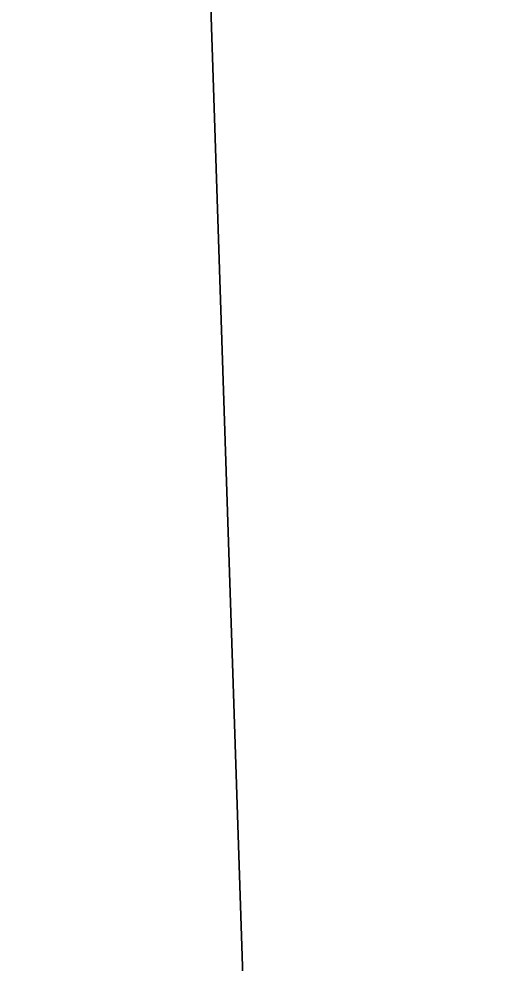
# Model space of a CAD drawing. Extents: x 386248 to 427517, y 4539405 to 4542296.
# Drawn here: x 388058.17 to 388078.19, y 4540809.67 to 4540848.3 of the extents above; entities that cross this region are included whole.
import ezdxf

# ---------------------------------------------------------------- set-up
doc = ezdxf.new("R2010")
doc.units = 0
doc.layers.add('DUVAR', color=4, linetype='Continuous', lineweight=35)
doc.layers.add('GOR1', color=51, linetype='Continuous', lineweight=25)

# ---------------------------------------------------------------- blocks, each defined once
blk = doc.blocks.new('G$C4DAE90D5')
at = {"layer": 'DUVAR'}
blk.add_lwpolyline([(2866.244882483501, 533.2680439911783), (991.6447020950727, 556.6595742478967), (741.3695904626511, 807.4012111909688), (738.3456363477744, 2337.754064522684), (2806.829380581621, 2337.754064522684), (2866.244882483501, 533.2680439911783)], dxfattribs=at)

msp = doc.modelspace()

# ---------------------------------------------------------------- block references
at = {"layer": 'GOR1', "xscale": 0.25, "yscale": 0.25, "zscale": 0.25}
msp.add_blockref('G$C4DAE90D5', (387361.6248017561, 4540345.423474962), dxfattribs=at)

doc.saveas('drawing.dxf')
